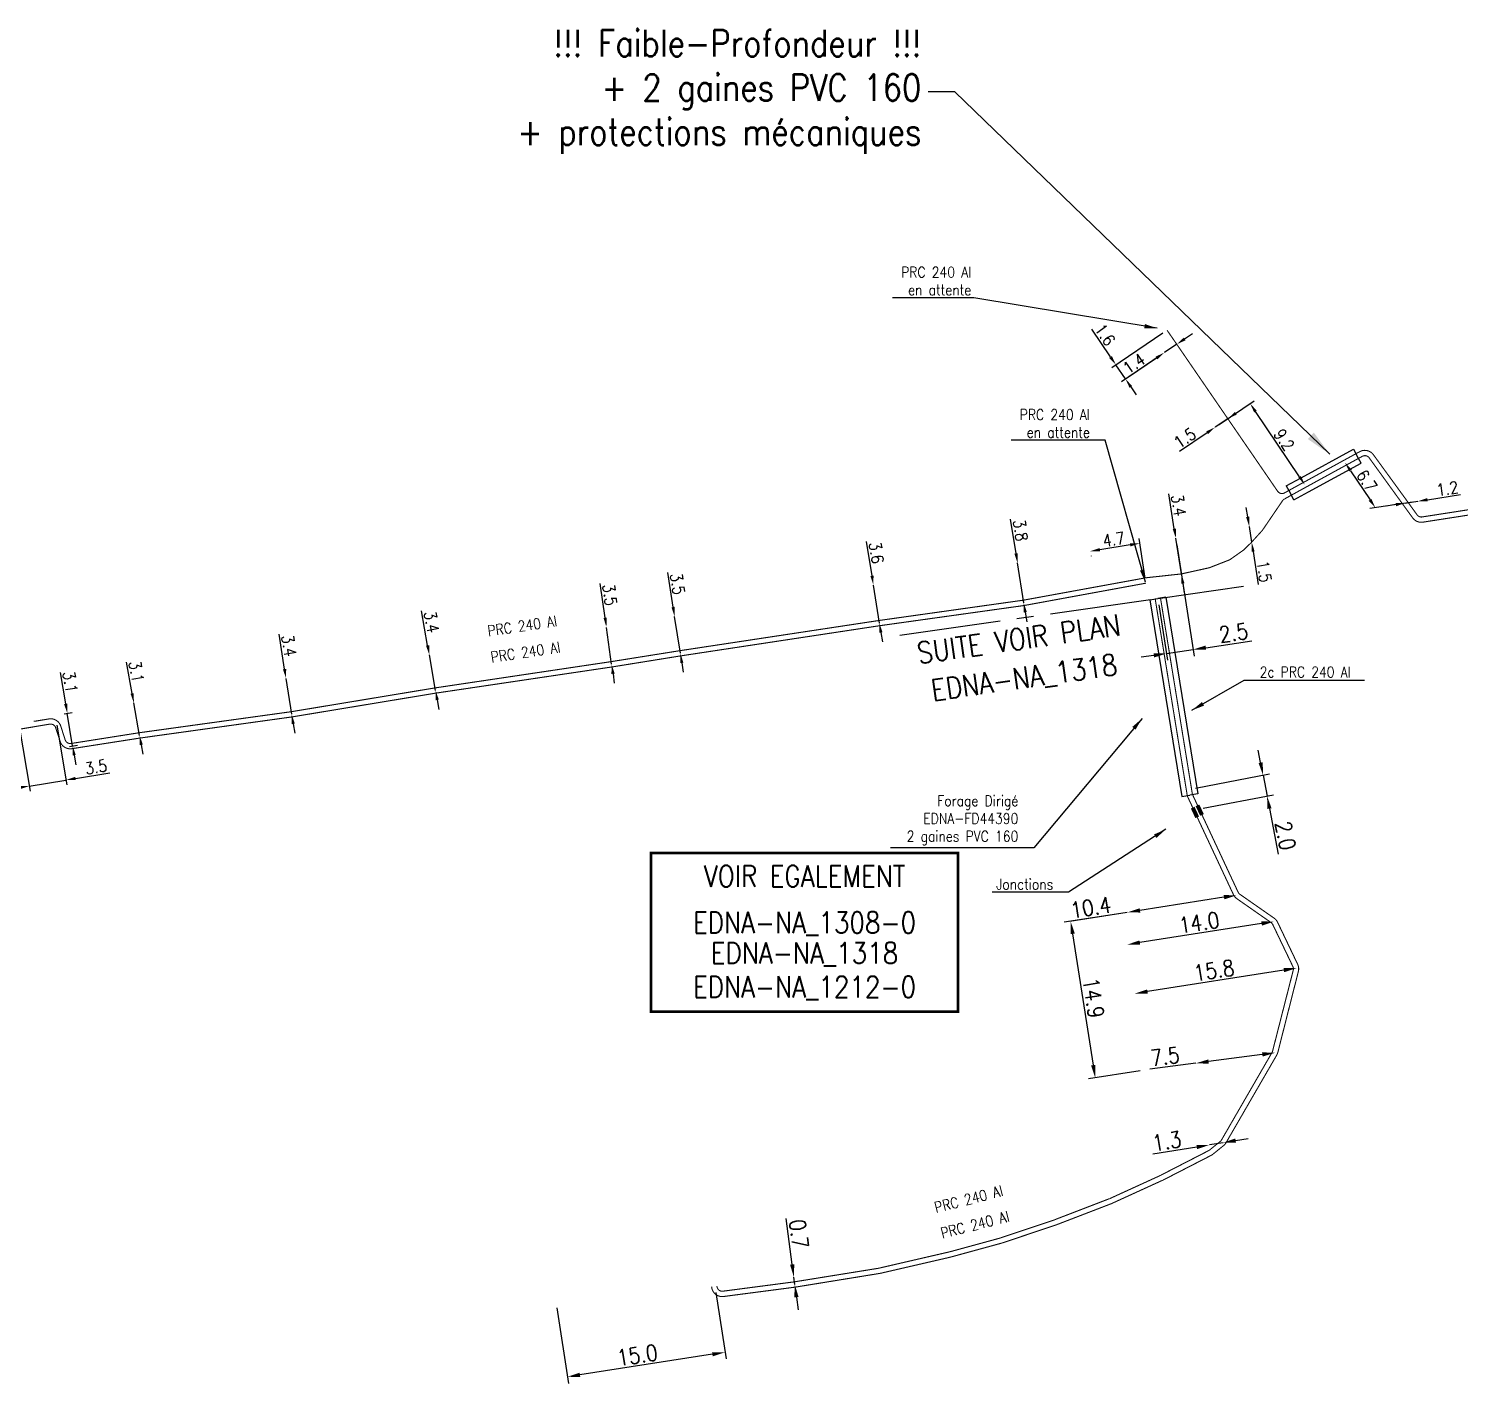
# Model space of a CAD drawing. Header units: millimetres. Extents: x 184513 to 185000, y 128010 to 129000.
# Drawn here: x 184661 to 184795.7, y 128856 to 128983.4 of the extents above; entities that cross this region are included whole.
import ezdxf
from ezdxf.enums import TextEntityAlignment as Align

# ---------------------------------------------------------------- set-up
doc = ezdxf.new("R2010")
doc.units = ezdxf.units.MM
doc.header["$PDMODE"] = 34
doc.linetypes.add('CENTER2', pattern=[28.575, 19.05, -3.175, 3.175, -3.175])
doc.layers.get('0').update_dxf_attribs({"linetype": 'CONTINUOUS'})
doc.layers.get('DEFPOINTS').update_dxf_attribs({"linetype": 'CONTINUOUS'})
for name, color, linetype in [('M_120', 5, 'M_ST_13'), ('M_300', 7, 'CONTINUOUS'), ('M_400', 7, 'CONTINUOUS'), ('M_420', 7, 'CONTINUOUS'), ('M_930', 7, 'CONTINUOUS')]:
    doc.layers.add(name, color=color, linetype=linetype)
doc.styles.get("Standard").update_dxf_attribs({"font": 'romans.shx', "width": 0.85})
doc.linetypes.add('M_ST_13', pattern='A,5,-0.3,["oo",Standard,S=1.5,R=0,X=0,Y=-0.5],-3', length=8.3)
doc.dimstyles.get("Standard").update_dxf_attribs({"dimtxt": 1.5, "dimasz": 1.2, "dimexe": 0.625, "dimexo": 0.625, "dimgap": 0.25, "dimtad": 1, "dimdec": 1, "dimzin": 0, "dimdsep": 46, "dimtxsty": 'Standard', "dimcen": -0.5, "dimadec": 0, "dimazin": 0, "dimtfac": 1, "dimtdec": 1, "dimtmove": 0, "dimatfit": 3, "dimfxl": 0, "dimtolj": 1, "dimtzin": 0, "dimarcsym": 0})

# ---------------------------------------------------------------- blocks, each defined once
blk = doc.blocks.new('*D6')
at = {"layer": 'DEFPOINTS', "color": 0, "linetype": 'Continuous', "transparency": 16777216}
for p in [(184725.55, 128865.17), (184710.59, 128863.73), (184711.69, 128856.63)]:
    blk.add_point(p, dxfattribs=at)
at = {"layer": 'M_120', "color": 0, "linetype": 'Continuous', "lineweight": -2, "transparency": 16777216}
for p, q in [((184725.64, 128864.56), (184726.61, 128858.31)), ((184710.69, 128863.11), (184711.79, 128856.01)), ((184725.33, 128858.75), (184712.88, 128856.81))]:
    blk.add_line(p, q, dxfattribs=at)
at = {"layer": 'M_120', "color": 0, "linetype": 'Continuous', "transparency": 16777216}
for points in [[(184725.3, 128858.94), (184725.36, 128858.55), (184726.52, 128858.93)], [(184712.85, 128857.01), (184712.91, 128856.61), (184711.69, 128856.63)]]:
    blk.add_solid(points, dxfattribs=at)
at = {"layer": 'M_120', "color": 0, "linetype": 'Continuous', "transparency": 16777216, "insert": (184718.27, 128858.66), "char_height": 1.5, "attachment_point": 5, "rotation": 8.8323}
blk.add_mtext('\\A1;15.0', dxfattribs=at)
blk = doc.blocks.new('*D7')
at = {"layer": 'DEFPOINTS', "color": 0, "linetype": 'Continuous', "transparency": 16777216}
for p in [(184732.99, 128866), (184732.99, 128866), (184733.08, 128865.31)]:
    blk.add_point(p, dxfattribs=at)
at = {"layer": 'M_120', "color": 0, "linetype": 'Continuous', "lineweight": -2, "transparency": 16777216}
for p, q in [((184732.83, 128867.19), (184732.26, 128871.53)), ((184733.08, 128865.31), (184732.99, 128866)), ((184733.23, 128864.12), (184733.39, 128862.93))]:
    blk.add_line(p, q, dxfattribs=at)
at = {"layer": 'M_120', "color": 0, "linetype": 'Continuous', "transparency": 16777216}
for points in [[(184733.03, 128867.22), (184732.63, 128867.17), (184732.99, 128866)], [(184733.43, 128864.14), (184733.03, 128864.09), (184733.08, 128865.31)]]:
    blk.add_solid(points, dxfattribs=at)
at = {"layer": 'M_120', "color": 0, "linetype": 'Continuous', "transparency": 16777216, "insert": (184733.46, 128870.08), "char_height": 1.5, "attachment_point": 5, "rotation": 277.4412}
blk.add_mtext('\\A1;0.7', dxfattribs=at)
blk = doc.blocks.new('*D8')
at = {"layer": 'DEFPOINTS', "color": 0, "linetype": 'Continuous', "transparency": 16777216}
for p in [(184772.06, 128878.44), (184772.06, 128878.44), (184773.34, 128878.65)]:
    blk.add_point(p, dxfattribs=at)
at = {"layer": 'M_120', "color": 0, "linetype": 'Continuous', "lineweight": -2, "transparency": 16777216}
for p, q in [((184770.87, 128878.24), (184766.74, 128877.56)), ((184773.34, 128878.65), (184772.06, 128878.44)), ((184774.52, 128878.85), (184775.71, 128879.04))]:
    blk.add_line(p, q, dxfattribs=at)
at = {"layer": 'M_120', "color": 0, "linetype": 'Continuous', "transparency": 16777216}
for points in [[(184770.84, 128878.44), (184770.91, 128878.04), (184772.06, 128878.44)], [(184774.49, 128879.04), (184774.56, 128878.65), (184773.34, 128878.65)]]:
    blk.add_solid(points, dxfattribs=at)
at = {"layer": 'M_120', "color": 0, "linetype": 'Continuous', "transparency": 16777216, "insert": (184768.05, 128878.79), "char_height": 1.5, "attachment_point": 5, "rotation": 9.3958}
blk.add_mtext('\\A1;1.3', dxfattribs=at)
blk = doc.blocks.new('*D9')
at = {"layer": 'DEFPOINTS', "color": 0, "linetype": 'Continuous', "transparency": 16777216}
for p in [(184778.22, 128887.1), (184770.79, 128886.12), (184770.79, 128886.12)]:
    blk.add_point(p, dxfattribs=at)
at = {"layer": 'M_120', "color": 0, "linetype": 'Continuous', "lineweight": -2, "transparency": 16777216}
for p, q in [((184777.03, 128886.95), (184771.98, 128886.28)), ((184770.79, 128886.12), (184766.45, 128885.55))]:
    blk.add_line(p, q, dxfattribs=at)
at = {"layer": 'M_120', "color": 0, "linetype": 'Continuous', "transparency": 16777216}
for points in [[(184771.95, 128886.48), (184772, 128886.08), (184770.79, 128886.12)], [(184777.01, 128887.15), (184777.06, 128886.75), (184778.22, 128887.1)]]:
    blk.add_solid(points, dxfattribs=at)
at = {"layer": 'M_120', "color": 0, "linetype": 'Continuous', "transparency": 16777216, "insert": (184767.89, 128886.75), "char_height": 1.5, "attachment_point": 5, "rotation": 7.5068}
blk.add_mtext('\\A1;7.5', dxfattribs=at)
blk = doc.blocks.new('*D10')
at = {"layer": 'DEFPOINTS', "color": 0, "linetype": 'Continuous', "transparency": 16777216}
for p in [(184764.34, 128900.31), (184766.17, 128885.52), (184761.32, 128884.76)]:
    blk.add_point(p, dxfattribs=at)
at = {"layer": 'M_120', "color": 0, "linetype": 'Continuous', "lineweight": -2, "transparency": 16777216}
for p, q in [((184763.73, 128900.22), (184758.4, 128899.38)), ((184759.2, 128898.29), (184761.14, 128885.94)), ((184765.55, 128885.42), (184760.7, 128884.66))]:
    blk.add_line(p, q, dxfattribs=at)
at = {"layer": 'M_120', "color": 0, "linetype": 'Continuous', "transparency": 16777216}
for points in [[(184759.4, 128898.32), (184759, 128898.26), (184759.01, 128899.48)], [(184761.33, 128885.97), (184760.94, 128885.91), (184761.32, 128884.76)]]:
    blk.add_solid(points, dxfattribs=at)
at = {"layer": 'M_120', "color": 0, "linetype": 'Continuous', "transparency": 16777216, "insert": (184761.16, 128892.27), "char_height": 1.5, "attachment_point": 5, "rotation": 278.9105}
blk.add_mtext('\\A1;14.9', dxfattribs=at)
blk = doc.blocks.new('*D11')
at = {"layer": 'DEFPOINTS', "color": 0, "linetype": 'Continuous', "transparency": 16777216}
for p in [(184774.62, 128901.92), (184764.34, 128900.31), (184764.34, 128900.31)]:
    blk.add_point(p, dxfattribs=at)
at = {"layer": 'M_120', "color": 0, "linetype": 'Continuous', "lineweight": -2, "transparency": 16777216}
for p, q in [((184773.43, 128901.74), (184765.53, 128900.5)), ((184764.34, 128900.31), (184758.95, 128899.47))]:
    blk.add_line(p, q, dxfattribs=at)
at = {"layer": 'M_120', "color": 0, "linetype": 'Continuous', "transparency": 16777216}
for points in [[(184773.4, 128901.94), (184773.46, 128901.54), (184774.62, 128901.92)], [(184765.5, 128900.7), (184765.56, 128900.3), (184764.34, 128900.31)]]:
    blk.add_solid(points, dxfattribs=at)
at = {"layer": 'M_120', "color": 0, "linetype": 'Continuous', "transparency": 16777216, "insert": (184760.9, 128900.78), "char_height": 1.5, "attachment_point": 5, "rotation": 8.9105}
blk.add_mtext('\\A1;10.4', dxfattribs=at)
blk = doc.blocks.new('*D12')
at = {"layer": 'DEFPOINTS', "color": 0, "linetype": 'Continuous', "transparency": 16777216}
for p in [(184768.9, 128935.5), (184767.21, 128929.85), (184770.53, 128925.04)]:
    blk.add_point(p, dxfattribs=at)
at = {"layer": 'M_120', "color": 0, "linetype": 'Continuous', "lineweight": -2, "transparency": 16777216}
for p, q in [((184768.99, 128934.89), (184770.63, 128924.42)), ((184767.3, 128929.24), (184768.12, 128924.05)), ((184771.72, 128925.21), (184776.04, 128925.86)), ((184766.83, 128924.49), (184765.65, 128924.31)), ((184768.02, 128924.66), (184770.53, 128925.04))]:
    blk.add_line(p, q, dxfattribs=at)
at = {"layer": 'M_120', "color": 0, "linetype": 'Continuous', "transparency": 16777216}
for points in [[(184771.69, 128925.41), (184771.75, 128925.01), (184770.53, 128925.04)], [(184766.8, 128924.68), (184766.86, 128924.29), (184768.02, 128924.66)]]:
    blk.add_solid(points, dxfattribs=at)
at = {"layer": 'M_120', "color": 0, "linetype": 'Continuous', "transparency": 16777216, "insert": (184774.33, 128926.61), "char_height": 1.5, "attachment_point": 5, "rotation": 8.4549}
blk.add_mtext('\\A1;2.5', dxfattribs=at)
blk = doc.blocks.new('*D13')
at = {"layer": 'DEFPOINTS', "color": 0, "linetype": 'Continuous', "transparency": 16777216}
for p in [(184777.1, 128913.22), (184770.13, 128911.88), (184770.85, 128909.99)]:
    blk.add_point(p, dxfattribs=at)
at = {"layer": 'M_120', "color": 0, "linetype": 'Continuous', "lineweight": -2, "transparency": 16777216}
for p, q in [((184776.87, 128914.4), (184776.65, 128915.58)), ((184770.75, 128912), (184777.71, 128913.34)), ((184777.1, 128913.22), (184777.48, 128911.25)), ((184771.46, 128910.1), (184778.09, 128911.37)), ((184777.7, 128910.08), (184778.52, 128905.78))]:
    blk.add_line(p, q, dxfattribs=at)
at = {"layer": 'M_120', "color": 0, "linetype": 'Continuous', "transparency": 16777216}
for points in [[(184777.07, 128914.44), (184776.68, 128914.36), (184777.1, 128913.22)], [(184777.9, 128910.11), (184777.51, 128910.04), (184777.48, 128911.25)]]:
    blk.add_solid(points, dxfattribs=at)
at = {"layer": 'M_120', "color": 0, "linetype": 'Continuous', "transparency": 16777216, "insert": (184779.21, 128907.53), "char_height": 1.5, "attachment_point": 5, "rotation": 280.8447}
blk.add_mtext('\\A1;2.0', dxfattribs=at)
blk = doc.blocks.new('*D14')
at = {"layer": 'DEFPOINTS', "color": 0, "linetype": 'Continuous', "transparency": 16777216}
for p in [(184780.25, 128895.07), (184765.05, 128892.68), (184765.05, 128892.68)]:
    blk.add_point(p, dxfattribs=at)
at = {"layer": 'M_120', "color": 0, "linetype": 'Continuous', "lineweight": -2, "transparency": 16777216}
blk.add_line((184779.06, 128894.88), (184766.23, 128892.87), dxfattribs=at)
at = {"layer": 'M_120', "color": 0, "linetype": 'Continuous', "transparency": 16777216}
for points in [[(184779.03, 128895.08), (184779.09, 128894.69), (184780.25, 128895.07)], [(184766.2, 128893.06), (184766.27, 128892.67), (184765.05, 128892.68)]]:
    blk.add_solid(points, dxfattribs=at)
at = {"layer": 'M_120', "color": 0, "linetype": 'Continuous', "transparency": 16777216, "insert": (184772.49, 128894.86), "char_height": 1.5, "attachment_point": 5, "rotation": 8.9429}
blk.add_mtext('\\A1;15.8', dxfattribs=at)
blk = doc.blocks.new('*D15')
at = {"layer": 'DEFPOINTS', "color": 0, "linetype": 'Continuous', "transparency": 16777216}
for p in [(184778.16, 128899.45), (184764.33, 128897.28), (184764.33, 128897.28)]:
    blk.add_point(p, dxfattribs=at)
at = {"layer": 'M_120', "color": 0, "linetype": 'Continuous', "lineweight": -2, "transparency": 16777216}
blk.add_line((184776.97, 128899.26), (184765.51, 128897.47), dxfattribs=at)
at = {"layer": 'M_120', "color": 0, "linetype": 'Continuous', "transparency": 16777216}
for points in [[(184776.94, 128899.46), (184777, 128899.07), (184778.16, 128899.45)], [(184765.48, 128897.67), (184765.54, 128897.27), (184764.33, 128897.28)]]:
    blk.add_solid(points, dxfattribs=at)
at = {"layer": 'M_120', "color": 0, "linetype": 'Continuous', "transparency": 16777216, "insert": (184771.09, 128899.35), "char_height": 1.5, "attachment_point": 5, "rotation": 8.9105}
blk.add_mtext('\\A1;14.0', dxfattribs=at)
blk = doc.blocks.new('M_300_03')
at = {"color": 0, "linetype": 'Continuous'}
blk.add_solid([(-0.5, 0.19), (-0.5, -0.19), (0.5, 0.19), (0.5, -0.19)], dxfattribs=at)
at = {"color": 0, "linetype": 'Continuous', "width": 0.75, "flags": 3}
for tag, p in [('DEF_LEG', (0, -5)), ('DEF_COUP', (0.05, -6.97)), ('DEF_TYPE', (0, -9))]:
    blk.add_attdef(tag, text='', height=1.2, dxfattribs=at).set_placement(p, align=Align.MIDDLE)
blk = doc.blocks.new('*D129')
at = {"layer": 'DEFPOINTS', "color": 0, "linetype": 'Continuous', "transparency": 16777216}
for p in [(184660.1, 128918.28), (184663.63, 128918.37), (184661.1, 128912.19)]:
    blk.add_point(p, dxfattribs=at)
at = {"layer": 'M_120', "color": 0, "linetype": 'Continuous', "lineweight": -2, "transparency": 16777216}
for p, q in [((184660.17, 128917.82), (184661.18, 128911.73)), ((184663.71, 128917.91), (184664.63, 128912.3)), ((184665.44, 128912.91), (184668.68, 128913.45)), ((184660.21, 128912.05), (184659.33, 128911.9)), ((184661.1, 128912.19), (184664.55, 128912.76))]:
    blk.add_line(p, q, dxfattribs=at)
at = {"layer": 'M_120', "color": 0, "linetype": 'Continuous', "transparency": 16777216}
for points in [[(184660.19, 128912.2), (184660.24, 128911.9), (184661.1, 128912.19)], [(184665.42, 128913.06), (184665.47, 128912.76), (184664.55, 128912.76)]]:
    blk.add_solid(points, dxfattribs=at)
at = {"layer": 'M_120', "color": 0, "linetype": 'Continuous', "transparency": 16777216, "insert": (184667.38, 128913.99), "char_height": 1.125, "attachment_point": 5, "rotation": 9.3753}
blk.add_mtext('\\A1;3.5', dxfattribs=at)
blk = doc.blocks.new('*D131')
at = {"layer": 'DEFPOINTS', "color": 0, "linetype": 'Continuous', "transparency": 16777216}
for p in [(184663.94, 128918.91), (184664.68, 128919.04), (184664.44, 128915.86)]:
    blk.add_point(p, dxfattribs=at)
at = {"layer": 'M_120', "color": 0, "linetype": 'Continuous', "lineweight": -2, "transparency": 16777216}
for p, q in [((184664.53, 128919.92), (184664.04, 128922.89)), ((184664.4, 128918.99), (184665.14, 128919.11)), ((184665.18, 128915.98), (184664.68, 128919.04)), ((184664.9, 128915.93), (184665.65, 128916.05)), ((184665.33, 128915.09), (184665.48, 128914.2))]:
    blk.add_line(p, q, dxfattribs=at)
at = {"layer": 'M_120', "color": 0, "linetype": 'Continuous', "transparency": 16777216}
for points in [[(184664.68, 128919.95), (184664.38, 128919.9), (184664.68, 128919.04)], [(184665.48, 128915.11), (184665.18, 128915.07), (184665.18, 128915.98)]]:
    blk.add_solid(points, dxfattribs=at)
at = {"layer": 'M_120', "color": 0, "linetype": 'Continuous', "transparency": 16777216, "insert": (184664.95, 128921.97), "char_height": 1.125, "attachment_point": 5, "rotation": 279.3753}
blk.add_mtext('\\A1;3.1', dxfattribs=at)
blk = doc.blocks.new('*D132')
at = {"layer": 'DEFPOINTS', "color": 0, "linetype": 'Continuous', "transparency": 16777216}
for p in [(184670.94, 128920.01), (184670.94, 128920.01), (184671.48, 128916.96)]:
    blk.add_point(p, dxfattribs=at)
at = {"layer": 'M_120', "color": 0, "linetype": 'Continuous', "lineweight": -2, "transparency": 16777216}
for p, q in [((184670.78, 128920.9), (184670.26, 128923.86)), ((184671.48, 128916.96), (184670.94, 128920.01)), ((184671.63, 128916.07), (184671.79, 128915.19))]:
    blk.add_line(p, q, dxfattribs=at)
at = {"layer": 'M_120', "color": 0, "linetype": 'Continuous', "transparency": 16777216}
for points in [[(184670.93, 128920.93), (184670.63, 128920.87), (184670.94, 128920.01)], [(184671.78, 128916.1), (184671.49, 128916.05), (184671.48, 128916.96)]]:
    blk.add_solid(points, dxfattribs=at)
at = {"layer": 'M_120', "color": 0, "linetype": 'Continuous', "transparency": 16777216, "insert": (184671.18, 128922.95), "char_height": 1.125, "attachment_point": 5, "rotation": 280.0403}
blk.add_mtext('\\A1;3.1', dxfattribs=at)
blk = doc.blocks.new('*D133')
at = {"layer": 'DEFPOINTS', "color": 0, "linetype": 'Continuous', "transparency": 16777216}
for p in [(184685.25, 128922.31), (184685.25, 128922.31), (184685.78, 128918.95)]:
    blk.add_point(p, dxfattribs=at)
at = {"layer": 'M_120', "color": 0, "linetype": 'Continuous', "lineweight": -2, "transparency": 16777216}
for p, q in [((184685.11, 128923.19), (184684.59, 128926.48)), ((184685.78, 128918.95), (184685.25, 128922.31)), ((184685.92, 128918.06), (184686.06, 128917.17))]:
    blk.add_line(p, q, dxfattribs=at)
at = {"layer": 'M_120', "color": 0, "linetype": 'Continuous', "transparency": 16777216}
for points in [[(184685.26, 128923.22), (184684.96, 128923.17), (184685.25, 128922.31)], [(184686.07, 128918.08), (184685.77, 128918.03), (184685.78, 128918.95)]]:
    blk.add_solid(points, dxfattribs=at)
at = {"layer": 'M_120', "color": 0, "linetype": 'Continuous', "transparency": 16777216, "insert": (184685.52, 128925.4), "char_height": 1.125, "attachment_point": 5, "rotation": 278.9522}
blk.add_mtext('\\A1;3.4', dxfattribs=at)
blk = doc.blocks.new('*D134')
at = {"layer": 'DEFPOINTS', "color": 0, "linetype": 'Continuous', "transparency": 16777216}
for p in [(184698.72, 128924.53), (184698.72, 128924.53), (184699.31, 128921.18)]:
    blk.add_point(p, dxfattribs=at)
at = {"layer": 'M_120', "color": 0, "linetype": 'Continuous', "lineweight": -2, "transparency": 16777216}
for p, q in [((184698.56, 128925.42), (184697.98, 128928.69)), ((184699.31, 128921.18), (184698.72, 128924.53)), ((184699.47, 128920.3), (184699.62, 128919.41))]:
    blk.add_line(p, q, dxfattribs=at)
at = {"layer": 'M_120', "color": 0, "linetype": 'Continuous', "transparency": 16777216}
for points in [[(184698.71, 128925.44), (184698.41, 128925.39), (184698.72, 128924.53)], [(184699.61, 128920.32), (184699.32, 128920.27), (184699.31, 128921.18)]]:
    blk.add_solid(points, dxfattribs=at)
at = {"layer": 'M_120', "color": 0, "linetype": 'Continuous', "transparency": 16777216, "insert": (184698.93, 128927.63), "char_height": 1.125, "attachment_point": 5, "rotation": 280.0286}
blk.add_mtext('\\A1;3.4', dxfattribs=at)
blk = doc.blocks.new('*D135')
at = {"layer": 'DEFPOINTS', "color": 0, "linetype": 'Continuous', "transparency": 16777216}
for p in [(184715.37, 128927.12), (184715.37, 128927.12), (184715.86, 128923.65)]:
    blk.add_point(p, dxfattribs=at)
at = {"layer": 'M_120', "color": 0, "linetype": 'Continuous', "lineweight": -2, "transparency": 16777216}
for p, q in [((184715.24, 128928.01), (184714.79, 128931.25)), ((184715.86, 128923.65), (184715.37, 128927.12)), ((184715.99, 128922.76), (184716.11, 128921.87))]:
    blk.add_line(p, q, dxfattribs=at)
at = {"layer": 'M_120', "color": 0, "linetype": 'Continuous', "transparency": 16777216}
for points in [[(184715.39, 128928.03), (184715.1, 128927.99), (184715.37, 128927.12)], [(184716.14, 128922.78), (184715.84, 128922.74), (184715.86, 128923.65)]]:
    blk.add_solid(points, dxfattribs=at)
at = {"layer": 'M_120', "color": 0, "linetype": 'Continuous', "transparency": 16777216, "insert": (184715.69, 128930.18), "char_height": 1.125, "attachment_point": 5, "rotation": 278.0455}
blk.add_mtext('\\A1;3.5', dxfattribs=at)
blk = doc.blocks.new('*D136')
at = {"layer": 'DEFPOINTS', "color": 0, "linetype": 'Continuous', "transparency": 16777216}
for p in [(184721.78, 128928.14), (184721.78, 128928.14), (184722.32, 128924.69)]:
    blk.add_point(p, dxfattribs=at)
at = {"layer": 'M_120', "color": 0, "linetype": 'Continuous', "lineweight": -2, "transparency": 16777216}
for p, q in [((184721.64, 128929.03), (184721.13, 128932.27)), ((184722.32, 128924.69), (184721.78, 128928.14)), ((184722.46, 128923.8), (184722.59, 128922.91))]:
    blk.add_line(p, q, dxfattribs=at)
at = {"layer": 'M_120', "color": 0, "linetype": 'Continuous', "transparency": 16777216}
for points in [[(184721.79, 128929.06), (184721.49, 128929.01), (184721.78, 128928.14)], [(184722.6, 128923.82), (184722.31, 128923.77), (184722.32, 128924.69)]]:
    blk.add_solid(points, dxfattribs=at)
at = {"layer": 'M_120', "color": 0, "linetype": 'Continuous', "transparency": 16777216, "insert": (184722.06, 128931.21), "char_height": 1.125, "attachment_point": 5, "rotation": 278.8774}
blk.add_mtext('\\A1;3.5', dxfattribs=at)
blk = doc.blocks.new('*D137')
at = {"layer": 'DEFPOINTS', "color": 0, "linetype": 'Continuous', "transparency": 16777216}
for p in [(184740.47, 128931.08), (184740.47, 128931.08), (184741.03, 128927.53)]:
    blk.add_point(p, dxfattribs=at)
at = {"layer": 'M_120', "color": 0, "linetype": 'Continuous', "lineweight": -2, "transparency": 16777216}
for p, q in [((184740.34, 128931.97), (184739.83, 128935.21)), ((184741.03, 128927.53), (184740.47, 128931.08)), ((184741.17, 128926.64), (184741.31, 128925.75))]:
    blk.add_line(p, q, dxfattribs=at)
at = {"layer": 'M_120', "color": 0, "linetype": 'Continuous', "transparency": 16777216}
for points in [[(184740.48, 128932), (184740.19, 128931.95), (184740.47, 128931.08)], [(184741.32, 128926.66), (184741.02, 128926.61), (184741.03, 128927.53)]]:
    blk.add_solid(points, dxfattribs=at)
at = {"layer": 'M_120', "color": 0, "linetype": 'Continuous', "transparency": 16777216, "insert": (184740.75, 128934.15), "char_height": 1.125, "attachment_point": 5, "rotation": 278.9052}
blk.add_mtext('\\A1;3.6', dxfattribs=at)
blk = doc.blocks.new('*D138')
at = {"layer": 'DEFPOINTS', "color": 0, "linetype": 'Continuous', "transparency": 16777216}
for p in [(184754.02, 128933.18), (184754.02, 128933.18), (184754.61, 128929.43)]:
    blk.add_point(p, dxfattribs=at)
at = {"layer": 'M_120', "color": 0, "linetype": 'Continuous', "lineweight": -2, "transparency": 16777216}
for p, q in [((184753.88, 128934.07), (184753.37, 128937.31)), ((184754.61, 128929.43), (184754.02, 128933.18)), ((184754.74, 128928.54), (184754.88, 128927.65))]:
    blk.add_line(p, q, dxfattribs=at)
at = {"layer": 'M_120', "color": 0, "linetype": 'Continuous', "transparency": 16777216}
for points in [[(184754.03, 128934.1), (184753.73, 128934.05), (184754.02, 128933.18)], [(184754.89, 128928.56), (184754.6, 128928.52), (184754.61, 128929.43)]]:
    blk.add_solid(points, dxfattribs=at)
at = {"layer": 'M_120', "color": 0, "linetype": 'Continuous', "transparency": 16777216, "insert": (184754.3, 128936.25), "char_height": 1.125, "attachment_point": 5, "rotation": 278.9052}
blk.add_mtext('\\A1;3.8', dxfattribs=at)
blk = doc.blocks.new('*D139')
at = {"layer": 'DEFPOINTS', "color": 0, "linetype": 'Continuous', "transparency": 16777216}
for p in [(184760.86, 128934.31), (184760.86, 128934.29), (184766.09, 128931.28)]:
    blk.add_point(p, dxfattribs=at)
at = {"layer": 'M_120', "color": 0, "linetype": 'Continuous', "lineweight": -2, "transparency": 16777216}
for p, q in [((184764.62, 128934.88), (184761.75, 128934.43)), ((184766.02, 128931.74), (184765.44, 128935.48)), ((184760.93, 128933.85), (184760.94, 128933.83))]:
    blk.add_line(p, q, dxfattribs=at)
at = {"layer": 'M_120', "color": 0, "linetype": 'Continuous', "transparency": 16777216}
for points in [[(184764.6, 128935.03), (184764.64, 128934.73), (184765.51, 128935.02)], [(184761.73, 128934.58), (184761.78, 128934.28), (184760.86, 128934.29)]]:
    blk.add_solid(points, dxfattribs=at)
at = {"layer": 'M_120', "color": 0, "linetype": 'Continuous', "transparency": 16777216, "insert": (184763.06, 128935.4), "char_height": 1.125, "attachment_point": 5, "rotation": 8.9046}
blk.add_mtext('\\A1;4.7', dxfattribs=at)
blk = doc.blocks.new('*D140')
at = {"layer": 'DEFPOINTS', "color": 0, "linetype": 'Continuous', "transparency": 16777216}
for p in [(184768.9, 128935.5), (184768.9, 128935.5), (184769.42, 128932.15)]:
    blk.add_point(p, dxfattribs=at)
at = {"layer": 'M_120', "color": 0, "linetype": 'Continuous', "lineweight": -2, "transparency": 16777216}
for p, q in [((184768.76, 128936.39), (184768.24, 128939.68)), ((184769.42, 128932.15), (184768.9, 128935.5)), ((184769.56, 128931.26), (184769.7, 128930.37))]:
    blk.add_line(p, q, dxfattribs=at)
at = {"layer": 'M_120', "color": 0, "linetype": 'Continuous', "transparency": 16777216}
for points in [[(184768.91, 128936.42), (184768.61, 128936.37), (184768.9, 128935.5)], [(184769.71, 128931.28), (184769.41, 128931.23), (184769.42, 128932.15)]]:
    blk.add_solid(points, dxfattribs=at)
at = {"layer": 'M_120', "color": 0, "linetype": 'Continuous', "transparency": 16777216, "insert": (184769.17, 128938.6), "char_height": 1.125, "attachment_point": 5, "rotation": 278.8774}
blk.add_mtext('\\A1;3.4', dxfattribs=at)
blk = doc.blocks.new('*D141')
at = {"layer": 'DEFPOINTS', "color": 0, "linetype": 'Continuous', "transparency": 16777216}
for p in [(184775.8, 128936.62), (184775.8, 128936.62), (184776.03, 128935.14)]:
    blk.add_point(p, dxfattribs=at)
at = {"layer": 'M_120', "color": 0, "linetype": 'Continuous', "lineweight": -2, "transparency": 16777216}
for p, q in [((184775.66, 128937.51), (184775.52, 128938.4)), ((184775.8, 128936.62), (184776.03, 128935.14)), ((184776.17, 128934.25), (184776.65, 128931.15))]:
    blk.add_line(p, q, dxfattribs=at)
at = {"layer": 'M_120', "color": 0, "linetype": 'Continuous', "transparency": 16777216}
for points in [[(184775.8, 128937.54), (184775.51, 128937.49), (184775.8, 128936.62)], [(184776.31, 128934.28), (184776.02, 128934.23), (184776.03, 128935.14)]]:
    blk.add_solid(points, dxfattribs=at)
at = {"layer": 'M_120', "color": 0, "linetype": 'Continuous', "transparency": 16777216, "insert": (184777.22, 128932.37), "char_height": 1.125, "attachment_point": 5, "rotation": 278.8774}
blk.add_mtext('\\A1;1.5', dxfattribs=at)
blk = doc.blocks.new('*D142')
at = {"layer": 'DEFPOINTS', "color": 0, "linetype": 'Continuous', "transparency": 16777216}
for p in [(184772.59, 128945.94), (184772.59, 128945.94), (184773.79, 128946.75)]:
    blk.add_point(p, dxfattribs=at)
at = {"layer": 'M_120', "color": 0, "linetype": 'Continuous', "lineweight": -2, "transparency": 16777216}
for p, q in [((184774.53, 128947.26), (184775.28, 128947.76)), ((184771.84, 128945.43), (184769.24, 128943.67)), ((184773.79, 128946.75), (184772.59, 128945.94))]:
    blk.add_line(p, q, dxfattribs=at)
at = {"layer": 'M_120', "color": 0, "linetype": 'Continuous', "transparency": 16777216}
for points in [[(184774.45, 128947.38), (184774.62, 128947.13), (184773.79, 128946.75)], [(184771.76, 128945.56), (184771.93, 128945.31), (184772.59, 128945.94)]]:
    blk.add_solid(points, dxfattribs=at)
at = {"layer": 'M_120', "color": 0, "linetype": 'Continuous', "transparency": 16777216, "insert": (184769.75, 128944.92), "char_height": 1.125, "attachment_point": 5, "rotation": 34.1083}
blk.add_mtext('\\A1;1.5', dxfattribs=at)
blk = doc.blocks.new('*D143')
at = {"layer": 'DEFPOINTS', "color": 0, "linetype": 'Continuous', "transparency": 16777216}
for p in [(184775.89, 128948.17), (184772.59, 128945.94), (184781.03, 128940.54)]:
    blk.add_point(p, dxfattribs=at)
at = {"layer": 'M_120', "color": 0, "linetype": 'Continuous', "lineweight": -2, "transparency": 16777216}
for p, q in [((184772.97, 128946.2), (184776.28, 128948.44)), ((184780.53, 128941.28), (184776.39, 128947.43))]:
    blk.add_line(p, q, dxfattribs=at)
at = {"layer": 'M_120', "color": 0, "linetype": 'Continuous', "transparency": 16777216}
for points in [[(184776.51, 128947.51), (184776.27, 128947.34), (184775.89, 128948.17)], [(184780.66, 128941.37), (184780.41, 128941.2), (184781.03, 128940.54)]]:
    blk.add_solid(points, dxfattribs=at)
at = {"layer": 'M_120', "color": 0, "linetype": 'Continuous', "transparency": 16777216, "insert": (184779.08, 128944.77), "char_height": 1.125, "attachment_point": 5, "rotation": 303.9822}
blk.add_mtext('\\A1;9.2', dxfattribs=at)
blk = doc.blocks.new('*D144')
at = {"layer": 'DEFPOINTS', "color": 0, "linetype": 'Continuous', "transparency": 16777216}
for p in [(184784.82, 128942.61), (184791.66, 128938.99), (184787.66, 128938.37)]:
    blk.add_point(p, dxfattribs=at)
at = {"layer": 'M_120', "color": 0, "linetype": 'Continuous', "lineweight": -2, "transparency": 16777216}
for p, q in [((184785.32, 128941.86), (184787.16, 128939.12)), ((184791.15, 128938.91), (184787.15, 128938.29))]:
    blk.add_line(p, q, dxfattribs=at)
at = {"layer": 'M_120', "color": 0, "linetype": 'Continuous', "transparency": 16777216}
for points in [[(184785.44, 128941.95), (184785.19, 128941.78), (184784.82, 128942.61)], [(184787.29, 128939.2), (184787.04, 128939.03), (184787.66, 128938.37)]]:
    blk.add_solid(points, dxfattribs=at)
at = {"layer": 'M_120', "color": 0, "linetype": 'Continuous', "transparency": 16777216, "insert": (184786.86, 128940.91), "char_height": 1.125, "attachment_point": 5, "rotation": 303.887}
blk.add_mtext('\\A1;6.7', dxfattribs=at)
blk = doc.blocks.new('*D145')
at = {"layer": 'DEFPOINTS', "color": 0, "linetype": 'Continuous', "transparency": 16777216}
for p in [(184768.99, 128953.75), (184767.83, 128952.97), (184767.83, 128952.97)]:
    blk.add_point(p, dxfattribs=at)
at = {"layer": 'M_120', "color": 0, "linetype": 'Continuous', "lineweight": -2, "transparency": 16777216}
for p, q in [((184768.99, 128953.75), (184767.83, 128952.97)), ((184769.73, 128954.26), (184770.48, 128954.76)), ((184767.08, 128952.46), (184764.44, 128950.67))]:
    blk.add_line(p, q, dxfattribs=at)
at = {"layer": 'M_120', "color": 0, "linetype": 'Continuous', "transparency": 16777216}
for points in [[(184769.65, 128954.38), (184769.82, 128954.13), (184768.99, 128953.75)], [(184767, 128952.59), (184767.17, 128952.34), (184767.83, 128952.97)]]:
    blk.add_solid(points, dxfattribs=at)
at = {"layer": 'M_120', "color": 0, "linetype": 'Continuous', "transparency": 16777216, "insert": (184764.97, 128951.94), "char_height": 1.125, "attachment_point": 5, "rotation": 34.1071}
blk.add_mtext('\\A1;1.4', dxfattribs=at)
blk = doc.blocks.new('*D146')
at = {"layer": 'DEFPOINTS', "color": 0, "linetype": 'Continuous', "transparency": 16777216}
for p in [(184768.08, 128955.07), (184767.83, 128952.97), (184764.17, 128950.49)]:
    blk.add_point(p, dxfattribs=at)
at = {"layer": 'M_120', "color": 0, "linetype": 'Continuous', "lineweight": -2, "transparency": 16777216}
for p, q in [((184762.76, 128952.56), (184761, 128955.16)), ((184767.69, 128954.81), (184762.88, 128951.55)), ((184767.44, 128952.7), (184763.78, 128950.22)), ((184764.17, 128950.49), (184763.27, 128951.81)), ((184764.67, 128949.74), (184765.17, 128949))]:
    blk.add_line(p, q, dxfattribs=at)
at = {"layer": 'M_120', "color": 0, "linetype": 'Continuous', "transparency": 16777216}
for points in [[(184762.89, 128952.64), (184762.64, 128952.47), (184763.27, 128951.81)], [(184764.79, 128949.83), (184764.55, 128949.66), (184764.17, 128950.49)]]:
    blk.add_solid(points, dxfattribs=at)
at = {"layer": 'M_120', "color": 0, "linetype": 'Continuous', "transparency": 16777216, "insert": (184762.25, 128954.65), "char_height": 1.125, "attachment_point": 5, "rotation": 304.1071}
blk.add_mtext('\\A1;1.6', dxfattribs=at)
blk = doc.blocks.new('*D147')
at = {"layer": 'DEFPOINTS', "color": 0, "linetype": 'Continuous', "transparency": 16777216}
for p in [(184790.47, 128938.81), (184791.66, 128938.99), (184791.66, 128938.99)]:
    blk.add_point(p, dxfattribs=at)
at = {"layer": 'M_120', "color": 0, "linetype": 'Continuous', "lineweight": -2, "transparency": 16777216}
for p, q in [((184790.47, 128938.81), (184791.66, 128938.99)), ((184792.55, 128939.13), (184795.65, 128939.62)), ((184789.58, 128938.67), (184788.69, 128938.53))]:
    blk.add_line(p, q, dxfattribs=at)
at = {"layer": 'M_120', "color": 0, "linetype": 'Continuous', "transparency": 16777216}
for points in [[(184789.56, 128938.82), (184789.61, 128938.52), (184790.47, 128938.81)], [(184792.53, 128939.28), (184792.57, 128938.98), (184791.66, 128938.99)]]:
    blk.add_solid(points, dxfattribs=at)
at = {"layer": 'M_120', "color": 0, "linetype": 'Continuous', "transparency": 16777216, "insert": (184794.43, 128940.18), "char_height": 1.125, "attachment_point": 5, "rotation": 8.8587}
blk.add_mtext('\\A1;1.2', dxfattribs=at)

msp = doc.modelspace()

# ---------------------------------------------------------------- linework, layer by layer
at = {"layer": 'M_120'}
for points in [[(184768.08, 128955.07, 0.1, 0.1, 0), (184768.99, 128953.75, 0.1, 0.1, 0), (184773.79, 128946.75, 0.1, 0.1, 0), (184778.47, 128939.93, 0.1, 0.1, 0.385332), (184779.12, 128939.77, 0.1, 0.1, 0), (184779.53, 128940, 0.1, 0.1, 0), (184780.91, 128940.76, 0.1, 0.1, 0), (184785.84, 128943.46, 0.1, 0.1, 0), (184786.19, 128943.65, 0.1, 0.1, -0.377881), (184787.48, 128943.36, 0.1, 0.1, 0), (184790.68, 128938.96, 0.1, 0.1, 0), (184791.58, 128937.71, 0.1, 0.1, 0.281514), (184792.06, 128937.51, 0.1, 0.1, 0), (184796.5, 128938.2, 0.1, 0.1, 0)], [(184661.51, 128918.29, 0.1, 0.1, 0.063098), (184661.63, 128918.29, 0.1, 0.1, 0), (184661.74, 128918.31, 0.1, 0.1, 0), (184662.95, 128918.51, 0.1, 0.1, -0.370949), (184664.07, 128917.83, 0.1, 0.1, 0), (184664.48, 128916.54, 0.1, 0.1, 0.368919), (184665.04, 128916.2, 0.1, 0.1, 0), (184671.44, 128917.21, 0.1, 0.1, 0), (184685.74, 128919.19, 0.1, 0.1, 0), (184699.27, 128921.43, 0.1, 0.1, 0), (184715.82, 128923.9, 0.1, 0.1, 0), (184722.28, 128924.93, 0.1, 0.1, 0), (184741, 128927.77, 0.1, 0.1, 0), (184754.57, 128929.68, 0.1, 0.1, 0), (184766, 128931.77, 0.1, 0.1, -0.018268), (184766.03, 128931.78, 0.1, 0.1, 0), (184769.42, 128932.15, 0.1, 0.1, 0), (184772.05, 128932.73, 0.1, 0.1, 0), (184773.97, 128933.48, 0.1, 0.1, 0), (184775.29, 128934.41, 0.1, 0.1, 0), (184776.03, 128935.14, 0.1, 0.1, 0), (184777.04, 128936.25, 0.1, 0.1, 0), (184778.93, 128939.03, 0.1, 0.1, -0.119068), (184779.1, 128939.19, 0.1, 0.1, 0), (184779.77, 128939.56, 0.1, 0.1, 0), (184781.15, 128940.32, 0.1, 0.1, 0), (184786.08, 128943.02, 0.1, 0.1, 0), (184786.43, 128943.21, 0.1, 0.1, -0.377881), (184787.08, 128943.07, 0.1, 0.1, 0), (184790.27, 128938.66, 0.1, 0.1, 0), (184791.17, 128937.42, 0.1, 0.1, 0.281514), (184792.14, 128937.02, 0.1, 0.1, 0), (184796.58, 128937.71, 0.1, 0.1, 0)]]:
    msp.add_lwpolyline(points, format="xyseb", dxfattribs=at)
at = {"layer": 'M_120', "const_width": 0.1}
for points in [[(184660.22, 128917.55), (184663.03, 128918.02, -0.370949), (184663.59, 128917.68), (184664.01, 128916.39, 0.368919), (184665.11, 128915.71), (184671.51, 128916.71), (184685.81, 128918.7), (184699.35, 128920.94), (184715.9, 128923.4), (184722.35, 128924.44), (184741.07, 128927.28), (184754.65, 128929.18), (184766.09, 128931.28)], [(184725.26, 128865.1), (184725.26, 128865.07, 0.421194), (184726.38, 128864.18), (184733.11, 128865.06), (184741.11, 128866.36, 0.016657), (184741.16, 128866.37), (184747.74, 128867.89, 0.009957), (184747.77, 128867.9), (184752.52, 128869.2, 0.013815), (184752.56, 128869.21), (184757.63, 128870.91, 0.011104), (184757.66, 128870.92), (184762.86, 128872.92, 0.015462), (184762.9, 128872.94), (184767.69, 128875.13, 0.011611), (184767.72, 128875.14), (184772.25, 128877.47, 0.049974), (184772.37, 128877.55), (184773.42, 128878.4, 0.093289), (184773.6, 128878.61), (184778.39, 128886.89, 0.06874), (184778.49, 128887.14), (184780.42, 128894.75, 0.175328), (184780.36, 128895.42), (184778.47, 128899.38, 0.129679), (184778.14, 128899.77), (184774.93, 128902.01, -0.131695), (184774.76, 128902.21), (184770.49, 128911.35, -0.069136), (184770.45, 128911.48), (184767.46, 128929.88)], [(184725.75, 128865.16), (184725.76, 128865.12, 0.421194), (184726.32, 128864.68), (184733.04, 128865.56), (184741.03, 128866.85, 0.016657), (184741.05, 128866.86), (184747.62, 128868.38, 0.009957), (184747.63, 128868.38), (184752.39, 128869.68, 0.013815), (184752.4, 128869.69), (184757.47, 128871.38, 0.011104), (184757.48, 128871.39), (184762.68, 128873.39, 0.015462), (184762.69, 128873.39), (184767.48, 128875.58, 0.011611), (184767.49, 128875.59), (184772.02, 128877.92, 0.049974), (184772.06, 128877.95), (184773.11, 128878.79, 0.093289), (184773.17, 128878.86), (184777.95, 128887.14, 0.06874), (184778, 128887.27), (184779.94, 128894.87, 0.175328), (184779.91, 128895.21), (184778.02, 128899.16, 0.129679), (184777.85, 128899.36), (184774.64, 128901.6, -0.131695), (184774.31, 128902), (184770.04, 128911.13, -0.069136), (184769.96, 128911.4), (184766.96, 128929.81)]]:
    msp.add_lwpolyline(points, format="xyb", dxfattribs=at)
at = {"layer": 'M_400', "color": 7, "linetype": 'CONTINUOUS'}
for p, q in [((184766.47, 128929.72), (184767.21, 128929.84)), ((184766.47, 128929.72), (184769.48, 128911.21)), ((184767.95, 128929.96), (184767.21, 128929.84)), ((184767.95, 128929.96), (184770.96, 128911.45)), ((184769.48, 128911.21), (184770.22, 128911.33)), ((184770.96, 128911.45), (184770.22, 128911.33))]:
    msp.add_line(p, q, dxfattribs=at)
at = {"layer": 'M_420', "color": 7, "linetype": 'CONTINUOUS'}
for p, q in [((184780.67, 128941.19), (184785.6, 128943.89)), ((184785.6, 128943.89), (184785.6, 128943.89)), ((184785.6, 128943.89), (184785.96, 128943.24)), ((184786.32, 128942.58), (184785.96, 128943.24)), ((184781.39, 128939.88), (184786.32, 128942.58)), ((184786.32, 128942.58), (184786.32, 128942.58)), ((184779.29, 128940.43), (184780.67, 128941.19)), ((184779.29, 128940.43), (184779.65, 128939.78)), ((184780.01, 128939.12), (184779.65, 128939.78)), ((184780.01, 128939.12), (184781.39, 128939.88))]:
    msp.add_line(p, q, dxfattribs=at)
at = {"layer": 'M_930', "linetype": 'CENTER2', "ltscale": 0.5}
msp.add_lwpolyline([(184742.96, 128926.4), (184766.96, 128929.81), (184767.46, 128929.88), (184775.26, 128930.99)], dxfattribs=at)
at = {"layer": 'M_930', "const_width": 0.25}
msp.add_lwpolyline([(184719.57, 128905.89), (184748.41, 128905.89), (184748.41, 128890.98), (184719.57, 128890.98)], close=True, dxfattribs=at)

# ---------------------------------------------------------------- block references
at = {"layer": 'M_300', "rotation": 115.0532862973427}
for p in [(184771.15, 128909.93), (184770.7, 128909.71)]:
    msp.add_blockref('M_300_03', p, dxfattribs=at)

# ---------------------------------------------------------------- texts
at = {"layer": 'M_120', "width": 0.85}
for p in [(184704.27, 128926.28), (184704.57, 128923.81)]:
    msp.add_text('PRC 240 Al', height=1, rotation=8.4802, dxfattribs=at).set_placement(p)
for p in [(184749.42, 128873.34), (184750.01, 128870.93)]:
    msp.add_text('PRC 240 Al', height=1, rotation=14.4329, dxfattribs=at).set_placement(p, align=Align.MIDDLE)
at = {"layer": 'M_120', "linetype": 'Continuous', "char_height": 1}
for s, insert, attachment_point in [('PRC 240 Al\\Pen attente', (184749.67, 128959.7), 6), ('PRC 240 Al\\Pen attente', (184760.82, 128946.3), 6), ('2c PRC 240 Al', (184776.79, 128922.92), 4)]:
    msp.add_mtext(s, dxfattribs=dict(at, insert=insert, attachment_point=attachment_point))
at = {"layer": 'M_300', "linetype": 'Continuous', "insert": (184757.37, 128902.96), "char_height": 1, "attachment_point": 6}
msp.add_mtext('Jonctions', dxfattribs=at)
at = {"layer": 'M_400', "insert": (184754.09, 128906.64), "char_height": 1, "attachment_point": 9}
msp.add_mtext('Forage Dirigé\\PEDNA-FD44390\\P2 gaines PVC 160', dxfattribs=at)
at = {"layer": 'M_420', "insert": (184744.98, 128977.49), "char_height": 2.5, "attachment_point": 6}
msp.add_mtext('!!! Faible-Profondeur !!!\\P+ 2 gaines PVC 160\\P+ protections mécaniques', dxfattribs=at)
at = {"layer": 'M_930', "width": 0.85}
for s, p in [('SUITE VOIR PLAN', (184754.27, 128925.04)), ('EDNA-NA_1318', (184754.78, 128921.43))]:
    msp.add_text(s, height=2, rotation=8.1014, dxfattribs=at).set_placement(p, align=Align.CENTER)
for s, p in [('VOIR EGALEMENT', (184733.99, 128902.72)), ('EDNA-NA_1308-0', (184733.99, 128898.35)), ('EDNA-NA_1318', (184733.99, 128895.49)), ('EDNA-NA_1212-0', (184733.99, 128892.3))]:
    msp.add_text(s, height=2, dxfattribs=at).set_placement(p, align=Align.CENTER)

# ---------------------------------------------------------------- dimensions: what is measured, and where the dimension line sits
at = {"layer": 'M_120', "linetype": 'Continuous'}
for base, p1, p2, angle, override, picture, middle in [((184764.17, 128950.49), (184768.08, 128955.07), (184767.83, 128952.97), 124.1071, {"dimscale": 0.75, "dimatfit": 0}, '*D146', (184761.63, 128954.23)), ((184767.83, 128952.97), (184768.99, 128953.75), (184767.83, 128952.97), 34.1071, {"dimscale": 0.75, "dimlfac": 1, "dimlunit": 2, "dimatfit": 0}, '*D145', (184765.39, 128951.32)), ((184775.89, 128948.17), (184781.03, 128940.54), (184772.59, 128945.94), 303.9822, {"dimscale": 0.75, "dimatfit": 0}, '*D143', (184778.46, 128944.35)), ((184772.5868, 128945.9373), (184773.7874, 128946.7504), (184772.5868, 128945.9373), 34.1083, {"dimscale": 0.75, "dimlfac": 1, "dimlunit": 2, "dimatfit": 0}, '*D142', (184770.1683, 128944.2993)), ((184791.66, 128938.99), (184790.47, 128938.81), (184791.66, 128938.99), 188.8587, {"dimscale": 0.75, "dimatfit": 0}, '*D147', (184794.55, 128939.44)), ((184768.9, 128935.5), (184769.42, 128932.15), (184768.9, 128935.5), 278.8774, {"dimscale": 0.75, "dimlfac": 1, "dimlunit": 2, "dimatfit": 0}, '*D140', (184768.43, 128938.48)), ((184754.02, 128933.18), (184754.61, 128929.43), (184754.02, 128933.18), 278.9052, {"dimscale": 0.75, "dimlfac": 1, "dimlunit": 2, "dimatfit": 0}, '*D138', (184753.55, 128936.14)), ((184775.8, 128936.62), (184776.03, 128935.14), (184775.8, 128936.62), 278.8774, {"dimscale": 0.75, "dimatfit": 0}, '*D141', (184776.48, 128932.26)), ((184760.86, 128934.29), (184766.09, 128931.28), (184760.86, 128934.31), 8.9046, {"dimscale": 0.75, "dimatfit": 0}, '*D139', (184763.18, 128934.65)), ((184740.47, 128931.08), (184741.03, 128927.53), (184740.47, 128931.08), 278.9052, {"dimscale": 0.75, "dimlfac": 1, "dimlunit": 2, "dimatfit": 0}, '*D137', (184740.01, 128934.04)), ((184721.78, 128928.14), (184722.32, 128924.69), (184721.78, 128928.14), 278.8774, {"dimscale": 0.75, "dimlfac": 1, "dimlunit": 2, "dimatfit": 0}, '*D136', (184721.31, 128931.1)), ((184715.37, 128927.12), (184715.86, 128923.65), (184715.37, 128927.12), 278.0455, {"dimscale": 0.75, "dimlfac": 1, "dimlunit": 2, "dimatfit": 0}, '*D135', (184714.95, 128930.08)), ((184698.72, 128924.53), (184699.31, 128921.18), (184698.72, 128924.53), 280.0286, {"dimscale": 0.75, "dimlfac": 1, "dimlunit": 2, "dimatfit": 0}, '*D134', (184698.19, 128927.5)), ((184685.25, 128922.31), (184685.78, 128918.95), (184685.25, 128922.31), 278.9522, {"dimscale": 0.75, "dimlfac": 1, "dimlunit": 2, "dimatfit": 0}, '*D133', (184684.78, 128925.28)), ((184670.94, 128920.01), (184671.48, 128916.96), (184670.94, 128920.01), 280.0403, {"dimscale": 0.75, "dimlfac": 1, "dimlunit": 2, "dimatfit": 0}, '*D132', (184670.44, 128922.82)), ((184664.68, 128919.04), (184664.44, 128915.86), (184663.94, 128918.91), 279.3753, {"dimscale": 0.75, "dimatfit": 0}, '*D131', (184664.21, 128921.85)), ((184661.1, 128912.19), (184663.63, 128918.37), (184660.1, 128918.28), 9.3753, {"dimscale": 0.75, "dimatfit": 0}, '*D129', (184667.5, 128913.25))]:
    dim = msp.add_linear_dim(base=base, p1=p1, p2=p2, angle=angle, dimstyle='Standard', override=override, dxfattribs=at)
    dim.commit()
    dim.dimension.update_dxf_attribs({"geometry": picture, "text_midpoint": middle, "dimtype": 160})
dim = msp.add_linear_dim(base=(184787.66, 128938.37), p1=(184784.82, 128942.61), p2=(184791.66, 128938.99), angle=123.887, text='6.7', dimstyle='Standard', override={"dimscale": 0.75, "dimatfit": 0}, dxfattribs=at)
dim.commit()
dim.dimension.update_dxf_attribs({"geometry": '*D144', "text_midpoint": (184786.24, 128940.49), "dimtype": 160})
dim = msp.add_linear_dim(base=(184770.53, 128925.04), p1=(184767.21, 128929.85), p2=(184768.9, 128935.5), angle=188.4549, text='2.5', dimstyle='Standard', dxfattribs=at)
dim.commit()
dim.dimension.update_dxf_attribs({"geometry": '*D12', "text_midpoint": (184774.47, 128925.62), "dimtype": 160})
for base, p1, p2, angle, picture, middle in [((184777.1, 128913.22), (184770.85, 128909.99), (184770.13, 128911.88), 280.8447, '*D13', (184778.23, 128907.34)), ((184764.34, 128900.31), (184774.62, 128901.92), (184764.34, 128900.31), 8.9105, '*D11', (184761.05, 128899.8)), ((184770.79, 128886.12), (184778.22, 128887.1), (184770.79, 128886.12), 7.5068, '*D9', (184768.02, 128885.76)), ((184772.06, 128878.44), (184773.34, 128878.65), (184772.06, 128878.44), 9.3958, '*D8', (184768.22, 128877.8)), ((184732.99, 128866), (184733.08, 128865.31), (184732.99, 128866), 277.4412, '*D7', (184732.47, 128869.95)), ((184711.69, 128856.63), (184725.55, 128865.17), (184710.59, 128863.73), 8.8323, '*D6', (184718.42, 128857.67))]:
    dim = msp.add_linear_dim(base=base, p1=p1, p2=p2, angle=angle, dimstyle='Standard', dxfattribs=at)
    dim.commit()
    dim.dimension.update_dxf_attribs({"geometry": picture, "text_midpoint": middle, "dimtype": 160})
for base, p1, p2, angle, picture, middle in [((184761.32, 128884.76), (184764.34, 128900.31), (184766.17, 128885.52), 98.9105, '*D10', (184761.16, 128892.27)), ((184764.33, 128897.28), (184778.16, 128899.45), (184764.33, 128897.28), 8.9105, '*D15', (184771.09, 128899.35))]:
    dim = msp.add_linear_dim(base=base, p1=p1, p2=p2, angle=angle, dimstyle='Standard', dxfattribs=at)
    dim.commit()
    dim.dimension.update_dxf_attribs({"geometry": picture, "text_midpoint": middle})
dim = msp.add_linear_dim(base=(184765.05, 128892.68), p1=(184780.25, 128895.07), p2=(184765.05, 128892.68), angle=8.9429, text='15.8', dimstyle='Standard', dxfattribs=at)
dim.commit()
dim.dimension.update_dxf_attribs({"geometry": '*D14', "text_midpoint": (184772.49, 128894.86)})

# ---------------------------------------------------------------- leaders
at = {"layer": 'M_120', "linetype": 'Continuous', "annotation_type": 0, "has_hookline": 1}
for points, hookline_direction, text_width in [([(184767.15, 128955.26), (184749.92, 128958.11)], 1, 7.41), ([(184766.05, 128931.36), (184762.27, 128944.72), (184761.07, 128944.72)], 1, 7.41), ([(184770.42, 128919.33), (184775.34, 128922.17), (184776.54, 128922.17)], 0, 9.84)]:
    msp.add_leader(points, dimstyle='Standard', dxfattribs=dict(at, hookline_direction=hookline_direction, text_width=text_width))
at = {"layer": 'M_300', "linetype": 'Continuous', "annotation_type": 0, "has_hookline": 1, "hookline_direction": 1, "text_width": 5.75}
msp.add_leader([(184767.97, 128908.13), (184758.82, 128902.21), (184757.62, 128902.21)], dimstyle='Standard', dxfattribs=at)
at = {"layer": 'M_400', "annotation_type": 0, "has_hookline": 1, "hookline_direction": 1, "text_width": 12.02}
msp.add_leader([(184765.73, 128918.55), (184755.54, 128906.39), (184754.34, 128906.39)], dimstyle='Standard', dxfattribs=at)
at = {"layer": 'M_420', "annotation_type": 0, "has_hookline": 1, "hookline_direction": 1, "text_width": 42.5}
msp.add_leader([(184783.39, 128943.4), (184748.11, 128977.49), (184745.61, 128977.49)], dimstyle='Standard', override={"dimasz": 2.5, "dimgap": -0.63, "dimtad": 0}, dxfattribs=at)

doc.saveas('drawing.dxf')
